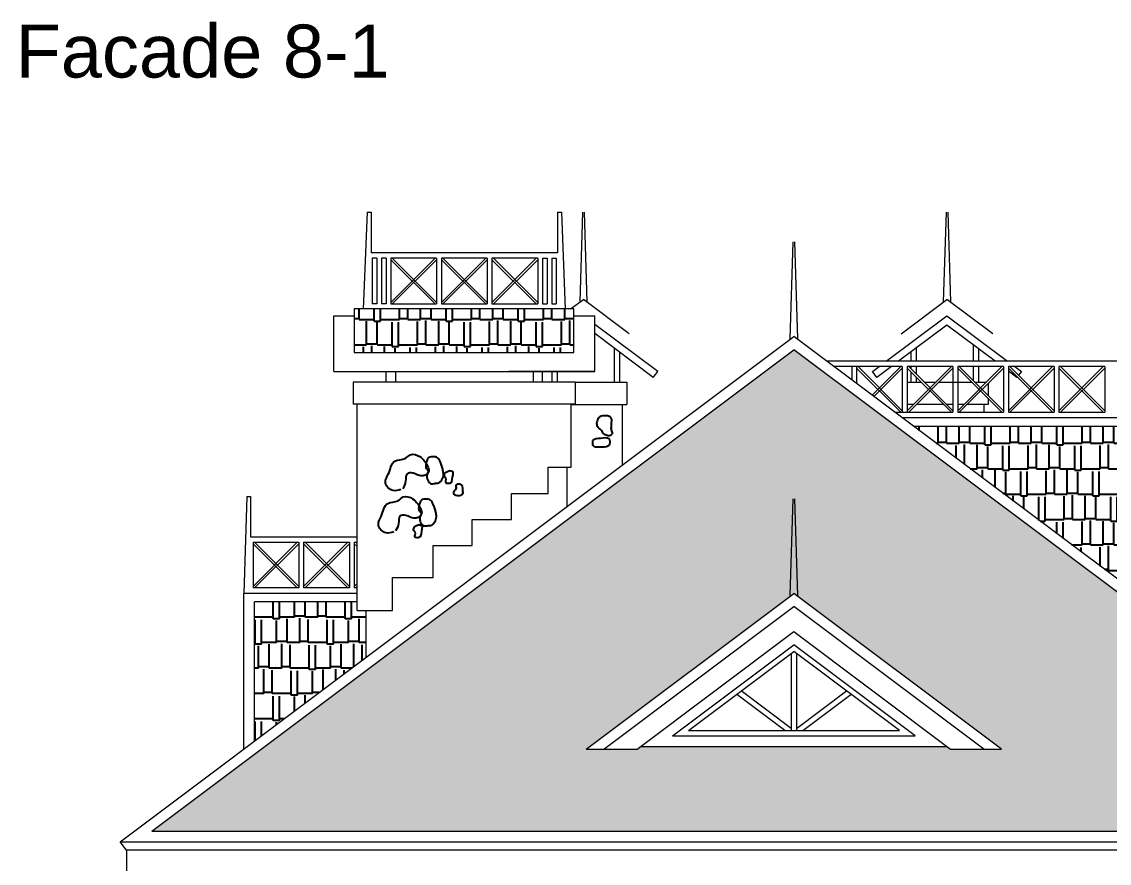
# Model space of a CAD drawing. Header units: millimetres. Extents: x 85048 to 158814, y 1395 to 38919.
# Drawn here: x 88324 to 98593, y 10403 to 18352 of the extents above; entities that cross this region are included whole.
import ezdxf

# ---------------------------------------------------------------- set-up
doc = ezdxf.new("R2010")
doc.units = ezdxf.units.MM
doc.layers.add('hatches', color=8, linetype='Continuous')
doc.layers.add('wall', color=5, linetype='Continuous')
doc.layers.add('txt', color=7, linetype='Continuous', lineweight=13)
doc.styles.get("Standard").update_dxf_attribs({"font": 'arial.ttf'})

msp = doc.modelspace()

# ---------------------------------------------------------------- hatches: boundary and pattern name
at = {"layer": 'hatches', "ltscale": 50, "true_color": 0x8f9991}
h = msp.add_hatch(dxfattribs=at)
h.set_pattern_fill('AR-RSHKE', color=252, scale=20, style=0)
h.set_pattern_definition([(0, (-4230449.58, 892499.9), (510, 240), [120, -100, 140, -60, 180, -80]), (0, (-4230329.58, 892509.9), (510, 240), [100, -380, 80, -120]), (0, (-4230089.58, 892484.9), (510, 240), [60, -620]), (90, (-4230449.58, 892499.9), (-170, 240), [230, -730]), (90, (-4230329.58, 892499.9), (-170, 240), [225, -735]), (90, (-4230229.58, 892499.9), (-170, 240), [210, -750]), (90, (-4230089.58, 892484.9), (-170, 240), [230, -730]), (90, (-4230029.58, 892484.9), (-170, 240), [230, -730]), (90, (-4229849.58, 892499.9), (-170, 240), [220, -740])])
h.paths.add_polyline_path([(91464, 15229), (93538, 15229), (93538, 15639), (91464, 15639)])
h = msp.add_hatch(dxfattribs=at)
h.set_pattern_fill('AR-RSHKE', color=252, scale=20, style=0)
h.set_pattern_definition([(0, (-2084640.28, 1516541.65), (510, 240), [120, -100, 140, -60, 180, -80]), (0, (-2084520.28, 1516551.65), (510, 240), [100, -380, 80, -120]), (0, (-2084280.28, 1516526.65), (510, 240), [60, -620]), (90, (-2084640.28, 1516541.65), (-170, 240), [230, -730]), (90, (-2084520.28, 1516541.65), (-170, 240), [225, -735]), (90, (-2084420.28, 1516541.65), (-170, 240), [210, -750]), (90, (-2084280.28, 1516526.65), (-170, 240), [230, -730]), (90, (-2084220.28, 1516526.65), (-170, 240), [230, -730]), (90, (-2084040.28, 1516541.65), (-170, 240), [220, -740])])
h.paths.add_polyline_path([(95615, 15254), (89553, 10707), (101676, 10707)])
h.paths.add_polyline_path([(95615, 12467), (96761, 11607), (94469, 11607)])
h.paths.add_polyline_path([(95615, 12953), (97576, 11482), (97094, 11482), (97061, 11507), (94169, 11507), (94136, 11482), (93653, 11482)])
h.paths.add_polyline_path([(95615, 12467), (96761, 11607), (94469, 11607)])
h = msp.add_hatch(dxfattribs=at)
h.set_pattern_fill('AR-RSHKE', color=252, scale=20, style=0)
h.set_pattern_definition([(0, (-4109763.4, 892289.98), (510, 240), [120, -100, 140, -60, 180, -80]), (0, (-4109643.4, 892299.98), (510, 240), [100, -380, 80, -120]), (0, (-4109403.4, 892274.98), (510, 240), [60, -620]), (90, (-4109763.4, 892289.98), (-170, 240), [230, -730]), (90, (-4109643.4, 892289.98), (-170, 240), [225, -735]), (90, (-4109543.4, 892289.98), (-170, 240), [210, -750]), (90, (-4109403.4, 892274.98), (-170, 240), [230, -730]), (90, (-4109343.4, 892274.98), (-170, 240), [230, -730]), (90, (-4109163.4, 892289.98), (-170, 240), [220, -740])])
h.paths.add_polyline_path([(101293, 12853), (100755, 12853), (100755, 12754), (101293, 12754)], flags=17)
h.paths.add_polyline_path([(100705, 12853), (100705, 13037), (100459, 12853)])
h.paths.add_polyline_path([(101343, 13069), (101343, 12853), (101631, 12853)])
h.paths.add_polyline_path([(101293, 12853), (101293, 13107), (101045, 13293), (100755, 13075), (100755, 12853)])
h.paths.add_polyline_path([(99620, 12375), (100674, 12375), (100674, 12543), (100635, 12543), (100635, 12754), (100705, 12754), (100705, 12853), (100343, 12853), (101009, 13354), (101037, 14262), (101053, 14270), (101082, 13354), (101748, 12853), (101343, 12853), (101343, 12754), (101434, 12754), (101434, 12543), (101396, 12543), (101396, 12117), (103313, 12116), (103313, 14533), (96743, 14533)])
h = msp.add_hatch(dxfattribs=at)
h.set_pattern_fill('AR-RSHKE', color=252, scale=20, style=0)
h.set_pattern_definition([(180, (2184498.37, 1395607.19), (-510, 240), [120, -100, 140, -60, 180, -80]), (180, (2184378.37, 1395617.19), (-510, 240), [100, -380, 80, -120]), (180, (2184138.37, 1395592.19), (-510, 240), [60, -620]), (90, (2184498.37, 1395607.19), (170, 240), [230, -730]), (90, (2184378.37, 1395607.19), (170, 240), [225, -735]), (90, (2184278.37, 1395607.19), (170, 240), [210, -750]), (90, (2184138.37, 1395592.19), (170, 240), [230, -730]), (90, (2184078.37, 1395592.19), (170, 240), [230, -730]), (90, (2183898.37, 1395607.19), (170, 240), [220, -740])])
h.paths.add_polyline_path([(91490, 12791), (91490, 12873), (90520, 12873), (90520, 11557), (91574, 12348), (91574, 12791)])

# ---------------------------------------------------------------- linework, layer by layer
at = {"layer": 'hatches', "color": 252, "ltscale": 50, "true_color": 0x8f9991}
for points in [[(93759, 14591, 0), (93781, 14620, 0), (93843, 14630, 0), (93881, 14619, 0), (93895, 14594, 0), (93894, 14569, 0), (93893, 14538, 0), (93893, 14495, 0), (93901, 14463, 0), (93874, 14444, 0), (93843, 14450, 0), (93808, 14470, 0), (93793, 14497, 0), (93771, 14515, 0), (93753, 14547, 0), (93759, 14591, 0)], [(91903, 13935, 2), (91831, 13923, 2), (91758, 14004, 2), (91785, 14078, 2), (91847, 14202, 2), (91945, 14228, 2), (91992, 14262, 2), (92082, 14245, 2), (92130, 14197, 2), (92163, 14095, 2), (92094, 14062, 2), (92019, 14089, 2), (91961, 14080, 2), (91949, 14012, 2), (91921, 13941, 2)], [(92226, 13993, 2), (92259, 13997, 2), (92281, 14013, 2), (92305, 14064, 2), (92303, 14108, 2), (92294, 14146, 2), (92280, 14184, 2), (92266, 14213, 2), (92230, 14242, 2), (92202, 14242, 2), (92176, 14240, 2), (92152, 14213, 2), (92142, 14179, 2), (92144, 14132, 2), (92159, 14117, 2), (92150, 14065, 2), (92152, 14036, 2), (92184, 13991, 2), (92230, 13992, 2)], [(92428, 13875, 2), (92406, 13888, 2), (92407, 13918, 2), (92426, 13940, 2), (92430, 13978, 2), (92457, 13988, 2), (92480, 13971, 2), (92485, 13927, 2), (92488, 13895, 2), (92457, 13875, 2), (92427, 13876, 2)], [(91836, 13535, 2), (91764, 13523, 2), (91691, 13604, 2), (91718, 13679, 2), (91780, 13803, 2), (91878, 13828, 2), (91925, 13863, 2), (92015, 13845, 2), (92063, 13797, 2), (92096, 13696, 2), (92027, 13662, 2), (91952, 13689, 2), (91895, 13681, 2), (91882, 13613, 2), (91854, 13542, 2)], [(92159, 13593, 2), (92192, 13597, 2), (92214, 13614, 2), (92238, 13665, 2), (92236, 13709, 2), (92227, 13746, 2), (92213, 13784, 2), (92199, 13814, 2), (92163, 13843, 2), (92135, 13842, 2), (92109, 13840, 2), (92085, 13814, 2), (92076, 13779, 2), (92077, 13732, 2), (92092, 13717, 2), (92083, 13666, 2), (92085, 13636, 2), (92117, 13592, 2), (92163, 13593, 2)]]:
    msp.add_spline(points, degree=3, dxfattribs=at)
for points, knots in [([(93718, 14396, 0), (93715, 14367, 0), (93719, 14349, 0), (93725, 14339, 0), (93743, 14334, 0), (93846, 14329, 0), (93885, 14349, 0), (93874, 14439, 0), (93792, 14413, 0), (93734, 14421, 0), (93718, 14396, 0)], [394.702215, 394.702215, 394.702215, 394.702215, 400.557988, 415.910439, 415.910439, 415.910439, 480.991077, 536.231936, 613.763119, 684.162889, 684.162889, 684.162889, 684.162889]), ([(92380, 14000, 2), (92380, 14000, 2), (92398, 14098, 2), (92389, 14103, 2), (92377, 14111, 2), (92356, 14114, 2), (92344, 14102, 2), (92328, 14097, 2), (92315, 14082, 2), (92311, 14057, 2), (92332, 14041, 2), (92331, 14019, 2), (92322, 13995, 2), (92353, 13986, 2), (92370, 13992, 2), (92379, 13999, 2), (92380, 14000, 2)], [124.845666, 124.845666, 124.845666, 124.845666, 127.93742, 131.029173, 153.842308, 170.334498, 186.795964, 201.512455, 218.997738, 245.397607, 266.238724, 289.285258, 308.048715, 331.383778, 361.749297, 364.491593, 364.491593, 364.491593, 364.491593]), ([(92089, 13489, 2), (92089, 13489, 2), (92107, 13587, 2), (92099, 13592, 2), (92086, 13600, 2), (92066, 13603, 2), (92054, 13592, 2), (92038, 13587, 2), (92025, 13571, 2), (92021, 13546, 2), (92041, 13530, 2), (92041, 13508, 2), (92031, 13484, 2), (92062, 13475, 2), (92080, 13482, 2), (92089, 13488, 2), (92089, 13489, 2)], [124.845666, 124.845666, 124.845666, 124.845666, 127.93742, 131.029173, 153.842308, 170.334498, 186.795964, 201.512455, 218.997738, 245.397607, 266.238724, 289.285258, 308.048715, 331.383778, 361.749297, 364.491593, 364.491593, 364.491593, 364.491593])]:
    msp.add_open_spline(points, degree=3, knots=knots, dxfattribs=at)
at = {"layer": 'wall', "color": 250, "linetype": 'Continuous', "lineweight": 15, "ltscale": 0.13}
for p, q in [((91586, 16554, 2), (91549, 15638, 2)), ((91586, 16554, 2), (91623, 16554, 2)), ((91623, 16554, 2), (91623, 16168, 2)), ((93383, 16554, 2), (93383, 16168, 2)), ((93383, 16554, 2), (93419, 16554, 2)), ((93419, 16554, 2), (93456, 15638, 2)), ((93619, 16554, 2), (93593, 15705, 2)), ((93634, 16554, 2), (93660, 15705, 2)), ((97052, 16554, 2), (97026, 15705, 2)), ((97068, 16554, 2), (97093, 15705, 2)), ((95606, 16272, 2), (95578, 15358, 2)), ((95620, 16272, 2), (95649, 15358, 2)), ((93383, 16168, 2), (91623, 16168, 2)), ((91676, 16118, 2), (91634, 16118, 2)), ((91634, 16118, 2), (91634, 15686, 2)), ((91676, 16118, 2), (91676, 15686, 2)), ((91721, 16118, 2), (91721, 15686, 2)), ((91764, 16118, 2), (91721, 16118, 2)), ((91764, 16118, 2), (91764, 15686, 2)), ((91764, 16118, 2), (91764, 15686, 2)), ((91764, 16118, 2), (91764, 15686, 2)), ((91809, 15700, 2), (92227, 16118, 2)), ((92241, 16118, 2), (91809, 16118, 2)), ((91809, 16118, 2), (91809, 15686, 2)), ((91809, 16104, 2), (92227, 15686, 2)), ((91823, 16118, 2), (92241, 15700, 2)), ((91823, 15686, 2), (92241, 16104, 2)), ((92241, 16118, 2), (92241, 15686, 2)), ((92241, 16118, 2), (92241, 15686, 2)), ((92286, 15700, 2), (92705, 16118, 2)), ((92719, 16118, 2), (92286, 16118, 2)), ((92286, 16118, 2), (92286, 15686, 2)), ((92286, 16104, 2), (92705, 15686, 2)), ((92300, 16118, 2), (92719, 15700, 2)), ((92300, 15686, 2), (92719, 16104, 2)), ((92719, 16118, 2), (92719, 15686, 2)), ((92719, 16118, 2), (92719, 15686, 2)), ((92764, 15700, 2), (93182, 16118, 2)), ((93196, 16118, 2), (92764, 16118, 2)), ((92764, 16118, 2), (92764, 15686, 2)), ((92764, 16104, 2), (93182, 15686, 2)), ((92778, 16118, 2), (93196, 15700, 2)), ((92778, 15686, 2), (93196, 16104, 2)), ((93196, 16118, 2), (93196, 15686, 2)), ((93196, 16118, 2), (93196, 15686, 2)), ((93241, 16118, 2), (93241, 15686, 2)), ((93241, 16118, 2), (93285, 16118, 2)), ((93241, 16118, 2), (93241, 15686, 2)), ((93285, 16118, 2), (93285, 15686, 2)), ((93330, 16118, 2), (93371, 16118, 2)), ((93330, 16118, 2), (93330, 15686, 2)), ((93371, 16118, 2), (93371, 15686, 2)), ((93506, 15639, 2), (93627, 15730, 2)), ((94059, 15405, 2), (93627, 15730, 2)), ((96627, 15405, 2), (97060, 15730, 2)), ((97493, 15405, 2), (97060, 15730, 2)), ((91676, 15686, 2), (91634, 15686, 2)), ((91764, 15686, 2), (91721, 15686, 2)), ((91809, 15686, 2), (92241, 15686, 2)), ((92286, 15686, 2), (92719, 15686, 2)), ((92764, 15686, 2), (93196, 15686, 2)), ((93241, 15686, 2), (93285, 15686, 2)), ((93330, 15686, 2), (93371, 15686, 2)), ((91270, 15048, 2), (91270, 15575, 2)), ((91270, 15575, 2), (91465, 15575, 2)), ((93539, 15575, 2), (93735, 15575, 2)), ((93735, 15048, 2), (93735, 15575, 2)), ((94329, 15048, 2), (93735, 15493, 2)), ((94287, 14992, 2), (93735, 15406, 2)), ((93616, 13879, 2), (95615, 15379, 2)), ((101976, 10607, 2), (95615, 15379, 2)), ((97308, 15301, 2), (97308, 15145, 2)), ((97308, 15301, 2), (97308, 15145, 2)), ((89553, 10707, 2), (95615, 15254, 5)), ((93917, 15270, 2), (93917, 14949, 2)), ((93917, 15270, 2), (93917, 14949, 2)), ((93967, 15232, 2), (93967, 14949, 2)), ((93967, 15232, 2), (93967, 14949, 2)), ((101676, 10707, 2), (95615, 15254, 2)), ((96720, 15232, 2), (96720, 15145, 2)), ((96720, 15232, 2), (96720, 15145, 2)), ((96770, 15270, 2), (96770, 15145, 2)), ((97358, 15264, 2), (97358, 15145, 2)), ((97358, 15264, 2), (97358, 15145, 2)), ((103348, 15145, 9), (95926, 15145, 9)), ((91270, 15048, 2), (93735, 15048, 2)), ((91766, 14949, 2), (91766, 15048, 2)), ((91852, 15048, 2), (91852, 14949, 2)), ((93735, 15048, 2), (92924, 15048, 2)), ((93153, 15048, 2), (93153, 14949, 2)), ((93240, 14949, 2), (93240, 15048, 2)), ((93329, 15048, 2), (93329, 14949, 2)), ((93329, 15048, 2), (93329, 14949, 2)), ((93379, 15048, 2), (93379, 14949, 2)), ((93379, 15048, 2), (93379, 14949, 2)), ((94287, 14992, 2), (94329, 15048, 2)), ((96639, 15095, 9), (95993, 15095, 9)), ((96162, 15095, 9), (96162, 14968, 9)), ((96162, 15095, 9), (96162, 14968, 9)), ((96207, 15095, 9), (96207, 14934, 9)), ((96207, 15081, 9), (96625, 14663, 9)), ((96221, 15095, 9), (96639, 14677, 9)), ((96354, 14824, 9), (96625, 15095, 9)), ((96370, 14812, 9), (96639, 15081, 9)), ((96639, 15095, 9), (96639, 14922, 9)), ((96639, 15095, 9), (96639, 14663, 9)), ((96684, 14677, 9), (97103, 15095, 9)), ((97117, 15095, 9), (96684, 15095, 9)), ((96684, 15095, 9), (96684, 14663, 9)), ((96684, 15081, 9), (97103, 14663, 9)), ((96699, 15095, 9), (97117, 14677, 9)), ((96699, 14663, 9), (97117, 15081, 9)), ((96720, 15095, 2), (96720, 15074, 2)), ((96720, 15095, 2), (96720, 15074, 2)), ((96720, 15046, 2), (96720, 14949, 2)), ((96720, 15046, 2), (96720, 14949, 2)), ((96770, 15095, 2), (96770, 15024, 2)), ((96770, 14996, 2), (96770, 14949, 2)), ((97117, 15095, 9), (97117, 14771, 9)), ((97117, 15095, 9), (97117, 14663, 9)), ((97447, 15095, 9), (97162, 15095, 9)), ((97162, 14677, 9), (97580, 15095, 9)), ((97595, 15095, 9), (97162, 15095, 9)), ((97162, 15095, 9), (97162, 14663, 9)), ((97162, 15081, 9), (97580, 14663, 9)), ((97176, 15095, 9), (97595, 14677, 9)), ((97176, 14663, 9), (97595, 15081, 9)), ((97308, 15095, 2), (97308, 14964, 2)), ((97308, 15095, 2), (97308, 14964, 2)), ((97358, 15095, 2), (97358, 14949, 2)), ((97358, 15095, 2), (97358, 14949, 2)), ((97595, 15095, 9), (97595, 14663, 9)), ((97595, 15095, 9), (97595, 14663, 9)), ((97925, 15095, 9), (97640, 15095, 9)), ((97640, 14677, 9), (98058, 15095, 9)), ((98072, 15095, 9), (97640, 15095, 9)), ((97640, 15095, 9), (97640, 14663, 9)), ((97640, 15081, 9), (98058, 14663, 9)), ((97654, 15095, 9), (98072, 14677, 9)), ((97654, 14663, 9), (98072, 15081, 9)), ((98072, 15095, 9), (98072, 14663, 9)), ((98072, 15095, 9), (98072, 14663, 9)), ((98402, 15095, 9), (98117, 15095, 9)), ((98117, 14677, 9), (98535, 15095, 9)), ((98550, 15095, 9), (98117, 15095, 9)), ((98117, 15095, 9), (98117, 14663, 9)), ((98117, 15081, 9), (98535, 14663, 9)), ((98131, 15095, 9), (98550, 14677, 9)), ((98131, 14663, 9), (98550, 15081, 9)), ((98550, 15095, 9), (98550, 14663, 9)), ((98550, 15095, 9), (98550, 14663, 9)), ((93551, 14949, 2), (91454, 14949, 2)), ((91454, 14949, 2), (91454, 14741, 2)), ((93551, 14949, 2), (93551, 14741, 2)), ((93551, 14949, 2), (94036, 14949, 2)), ((94036, 14949, 2), (94036, 14737, 2)), ((93551, 14741, 2), (91454, 14741, 2)), ((91490, 12791, 2), (91490, 14741, 2)), ((93513, 14144, 2), (93513, 14741, 2)), ((93513, 14737, 2), (94036, 14737, 2)), ((93998, 14166, 2), (93998, 14737, 2)), ((96745, 14737, 2), (96688, 14737, 2)), ((97028, 14737, 2), (96773, 14737, 2)), ((97117, 14737, 2), (97057, 14737, 2)), ((97222, 14737, 2), (97162, 14737, 2)), ((97449, 14737, 2), (97251, 14737, 2)), ((96569, 14663, 9), (97117, 14663, 9)), ((96636, 14613, 9), (103413, 14613, 9)), ((97162, 14663, 9), (97595, 14663, 9)), ((97640, 14663, 9), (98072, 14663, 9)), ((98117, 14663, 9), (98550, 14663, 9)), ((96743, 14533, 9), (103313, 14533, 9)), ((93295, 13897, 2), (93295, 14144, 2)), ((93295, 14144, 2), (93513, 14144, 2)), ((93470, 14144, 2), (93470, 13770, 2)), ((89253, 10607, 2), (93616, 13879, 2)), ((90448, 13869, 6), (90420, 12953, 6)), ((90448, 13869, 6), (90485, 13869, 6)), ((90485, 13869, 6), (90485, 13486, 6)), ((92948, 13651, 2), (92948, 13897, 2)), ((92948, 13897, 2), (93295, 13897, 2)), ((95606, 13847, 6), (95578, 12933, 6)), ((95620, 13847, 6), (95649, 12933, 6)), ((92578, 13405, 2), (92578, 13651, 2)), ((92578, 13651, 2), (92948, 13651, 2)), ((90485, 13486, 6), (91490, 13486, 6)), ((90926, 13436, 6), (90508, 13018, 6)), ((90508, 13436, 6), (90508, 13004, 6)), ((90508, 13436, 6), (90940, 13436, 6)), ((90926, 13004, 6), (90508, 13422, 6)), ((90940, 13018, 6), (90522, 13436, 6)), ((90940, 13422, 6), (90522, 13004, 6)), ((90655, 13436, 6), (90940, 13436, 6)), ((90940, 13436, 6), (90940, 13004, 6)), ((90985, 13436, 6), (90985, 13004, 6)), ((90985, 13436, 6), (90985, 13004, 6)), ((91404, 13436, 6), (90985, 13018, 6)), ((90985, 13436, 6), (91418, 13436, 6)), ((91404, 13004, 6), (90985, 13422, 6)), ((91418, 13018, 6), (90999, 13436, 6)), ((91418, 13422, 6), (90999, 13004, 6)), ((91132, 13436, 6), (91418, 13436, 6)), ((91418, 13436, 6), (91418, 13004, 6)), ((91463, 13436, 6), (91463, 13004, 6)), ((91463, 13436, 6), (91463, 13004, 6)), ((91463, 13436, 6), (91490, 13436, 6)), ((91490, 13395, 6), (91463, 13422, 6)), ((91490, 13423, 6), (91477, 13436, 6)), ((92209, 13104, 2), (92209, 13405, 2)), ((92209, 13405, 2), (92578, 13405, 2)), ((91490, 13045, 6), (91463, 13018, 6)), ((91824, 12791, 2), (91824, 13104, 2)), ((91824, 13104, 2), (92209, 13104, 2)), ((91490, 12953, 2), (90420, 12953, 2)), ((90420, 11482, 4), (90420, 12953, 6)), ((91490, 12953, 6), (90420, 12953, 6)), ((90940, 13004, 6), (90508, 13004, 6)), ((91418, 13004, 6), (90985, 13004, 6)), ((91490, 13004, 6), (91463, 13004, 6)), ((91490, 13017, 6), (91477, 13004, 6)), ((93653, 11482, 2), (95615, 12953, 2)), ((97576, 11482, 2), (95615, 12953, 2)), ((90520, 11557, 4), (90520, 12873, 6)), ((91490, 12873, 6), (90520, 12873, 6)), ((91490, 12791, 2), (91824, 12791, 2)), ((91574, 12791, 2), (91574, 12348, 2)), ((93820, 11482, 2), (95615, 12828, 2)), ((97409, 11482, 2), (95615, 12828, 2)), ((94136, 11482, 2), (95615, 12592, 2)), ((95615, 12592, 2), (97094, 11482, 2)), ((94469, 11607, 2), (95615, 12467, 2)), ((96761, 11607, 2), (95615, 12467, 2)), ((94619, 11657, 2), (95615, 12404, 2)), ((95590, 12385, 2), (95590, 11657, 2)), ((96611, 11657, 2), (95615, 12404, 2)), ((95640, 12385, 2), (95640, 11657, 2)), ((95590, 11676, 2), (95117, 12031, 2)), ((95640, 11676, 2), (96113, 12031, 2)), ((95531, 11657, 2), (95075, 11999, 2)), ((95698, 11657, 2), (96154, 11999, 2)), ((94469, 11607, 2), (96761, 11607, 2)), ((94619, 11657, 2), (96611, 11657, 2)), ((94169, 11507, 2), (97061, 11507, 2)), ((93653, 11482, 2), (94136, 11482, 2)), ((97094, 11482, 2), (97576, 11482, 2)), ((89553, 10707, 2), (101676, 10707, 2)), ((89253, 10607, 2), (101976, 10607, 2)), ((89313, 10527, 2), (89253, 10607, 2)), ((101916, 10527, 2), (89313, 10527, 2)), ((89313, 10527, 2), (89313, 10277, 2))]:
    msp.add_line(p, q, dxfattribs=at)
at = {"layer": 'wall', "color": 250, "linetype": 'Continuous', "lineweight": 15, "ltscale": 0.13, "elevation": 2}
for points in [[(93538, 15229), (93538, 15639), (91464, 15639), (91464, 15229), (93538, 15229), (93538, 15229)], [(96487, 15145), (97060, 15575), (97633, 15145)], [(97516, 15145), (97060, 15487), (96603, 15145)], [(96357, 15048), (96420, 15095)], [(96537, 15095), (96399, 14992), (96357, 15048)], [(97724, 14996), (97721, 14992), (97640, 15053)], [(97700, 15095), (97763, 15048), (97736, 15013)], [(96684, 14949), (96817, 14949)], [(96845, 14949), (96957, 14949)], [(96985, 14949), (97294, 14949)], [(97323, 14949), (97434, 14949)], [(97449, 14935), (97449, 14823)], [(97449, 14795), (97449, 14737), (97410, 14737), (97410, 14663)], [(96688, 14681), (96688, 14737), (96684, 14737)]]:
    msp.add_lwpolyline(points, dxfattribs=at)

# ---------------------------------------------------------------- texts
at = {"layer": 'txt', "color": 250, "linetype": 'Continuous', "lineweight": 15, "ltscale": 0.13}
msp.add_text('Facade 8-1', height=500, dxfattribs=at).set_placement((88266, 17825))

doc.saveas('drawing.dxf')
